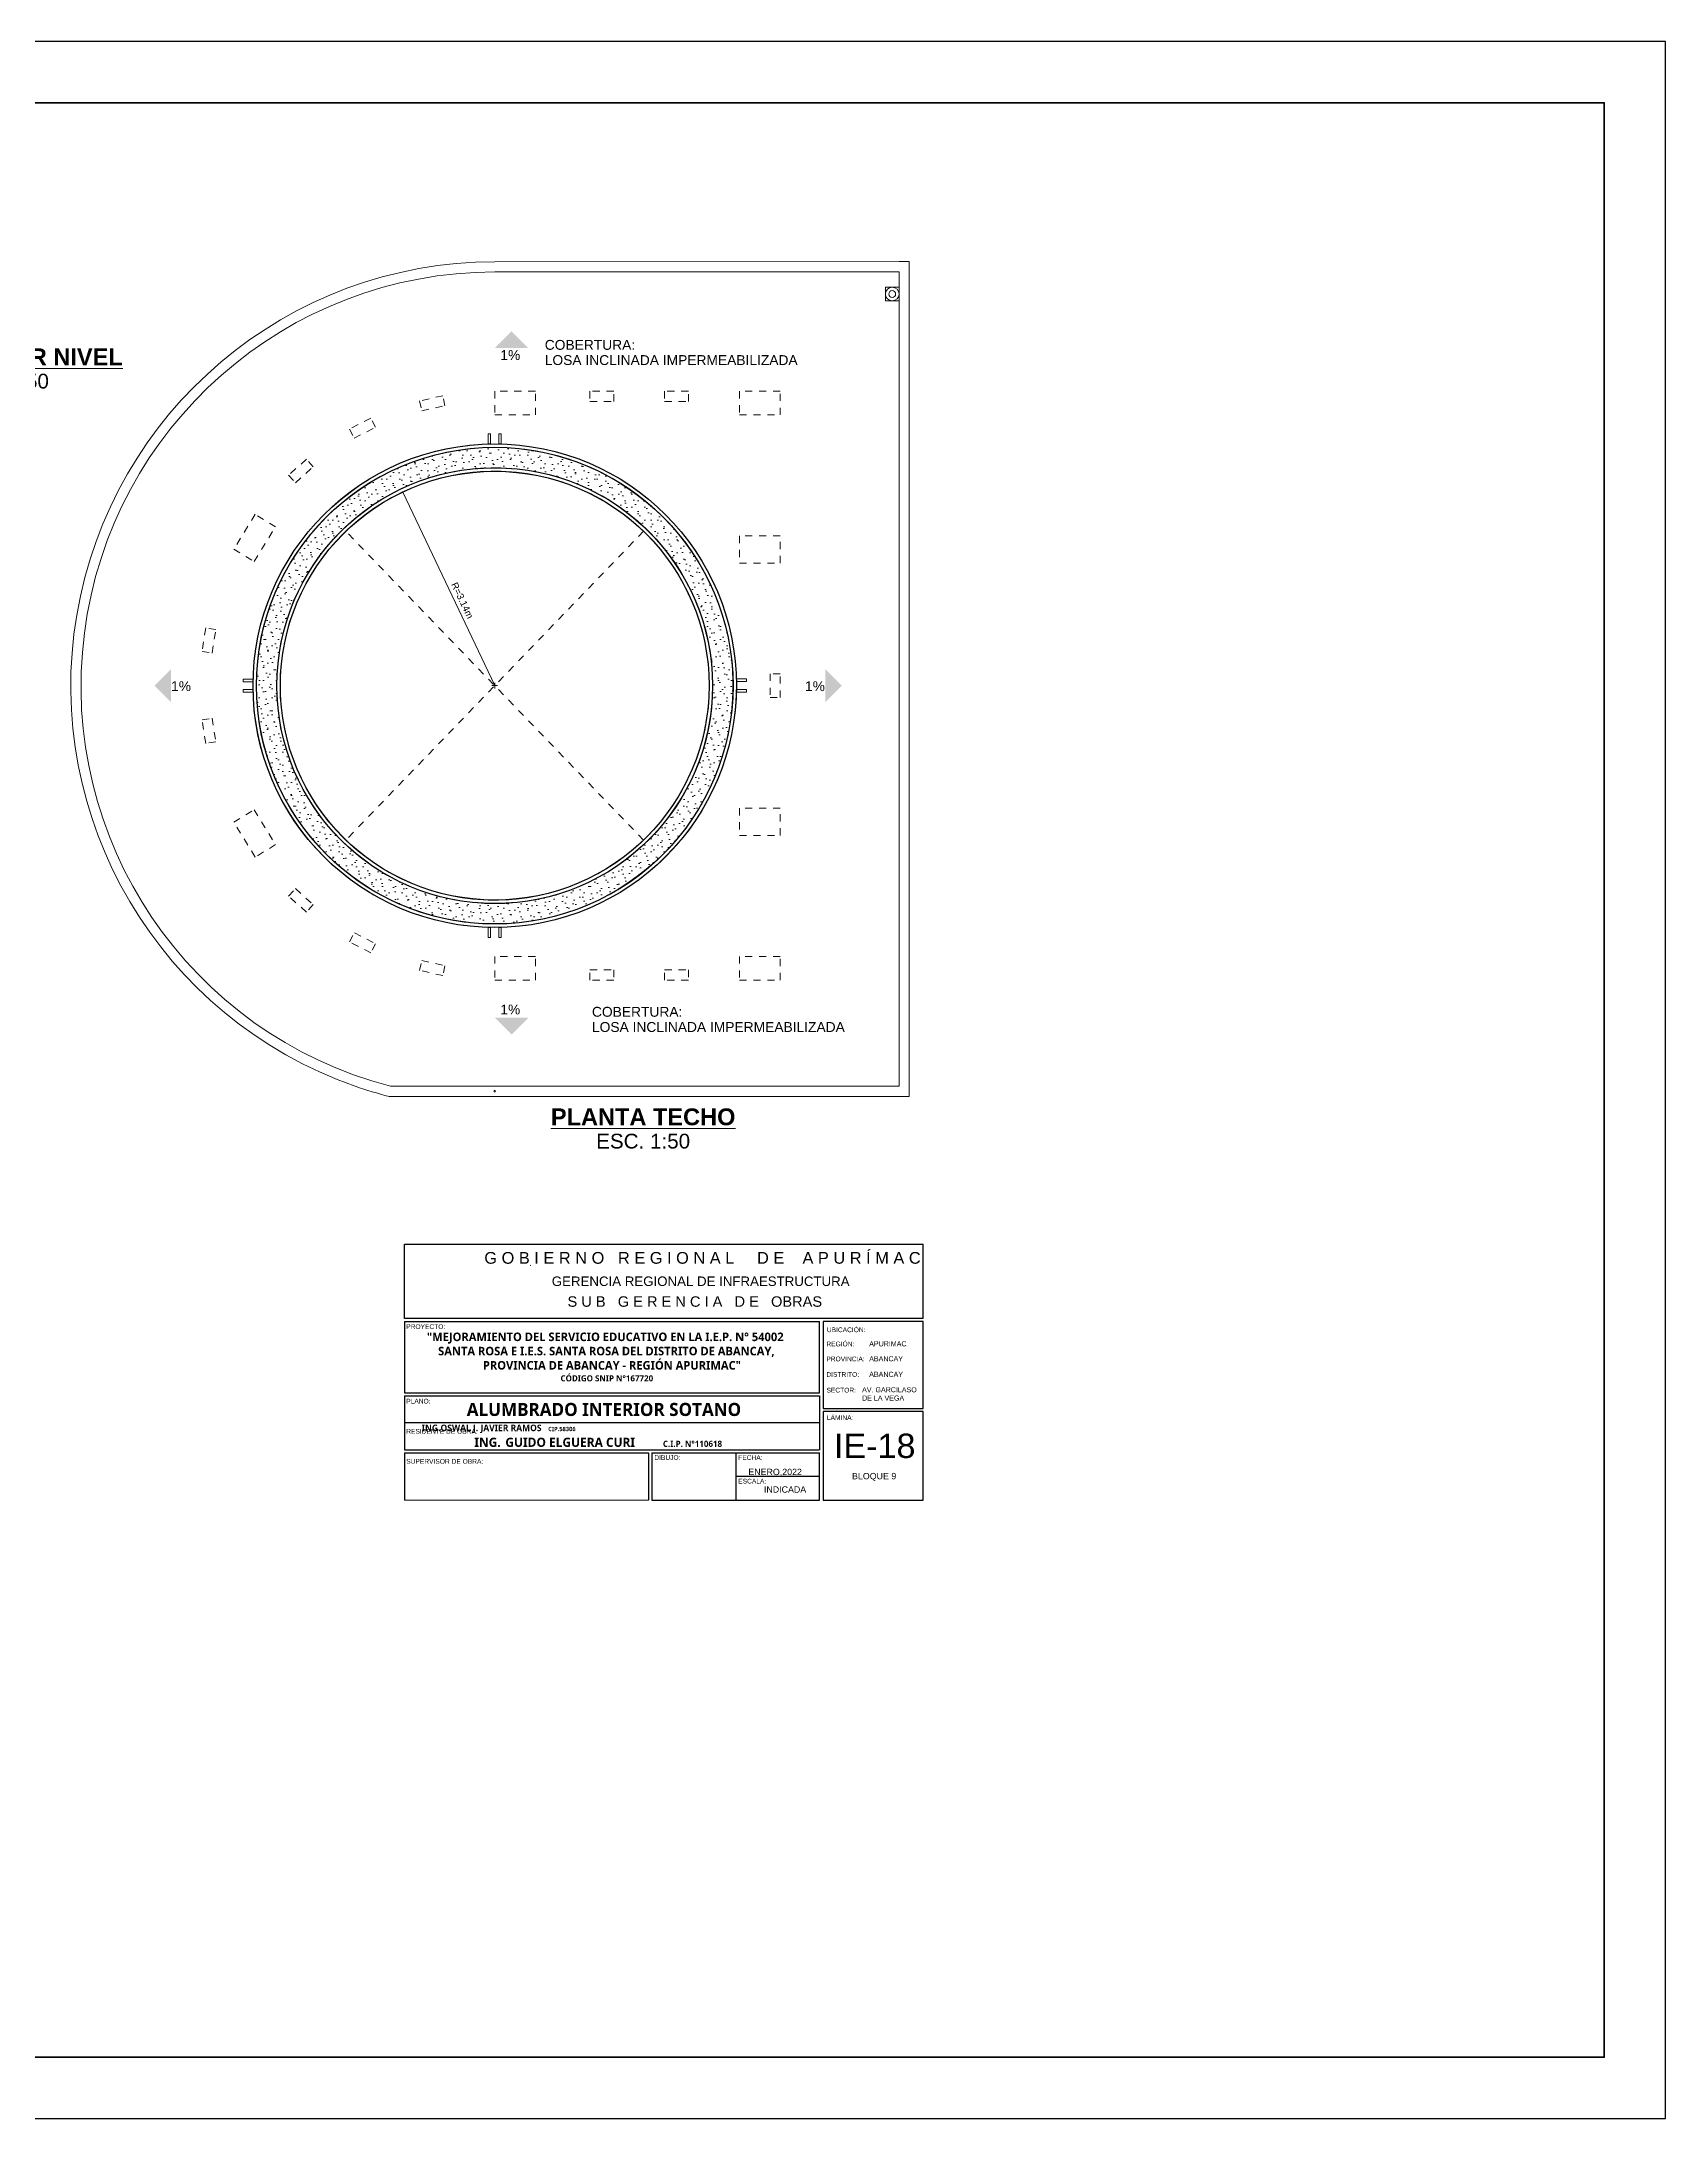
# Model space of a CAD drawing. Header units: feet. Extents: x 2 to 125, y -24 to 93.
# Drawn here: x 90.94 to 114.79, y 27.47 to 57.97 of the extents above; entities that cross this region are included whole.
import ezdxf

# ---------------------------------------------------------------- set-up
doc = ezdxf.new("R2010")
doc.units = ezdxf.units.FT
doc.header["$MEASUREMENT"] = 0
doc.linetypes.add('Dashed', pattern=[0.211667, 0.105833, -0.105833])
doc.linetypes.add('Hidden Line', pattern=[0.15875, 0.105833, -0.052917])
for name, color, linetype, lineweight in [('Annotation - Text_Pen_No__1', 7, 'Continuous', 13), ('Drawing & Figure_Pen_No__1', 7, 'Continuous', 13), ('Estructura – Carga_Pen_No__1', 7, 'Continuous', 13), ('Interior - Stair & Railing_Pen_No__122', 9, 'Continuous', 13), ('LINEAS_IND.', 252, 'Continuous', 5), ('Membrete', 250, 'Continuous', 15), ('Structural - Bearing_Pen_No__1', 7, 'Continuous', 13)]:
    doc.layers.add(name, color=color, linetype=linetype, lineweight=lineweight)
for name, color, linetype, lineweight, true_color in [('Annotation - Text_Pen_No__167', 7, 'Continuous', 13, 0x6a6a6a), ('Annotation - Text_Pen_No__82', 7, 'Continuous', 20, 0xaaaaaa), ('Estructura – Carga_Pen_No__167', 7, 'Continuous', 13, 0x6a6a6a), ('Structural - Bearing_Pen_No__167', 7, 'Continuous', 13, 0x6a6a6a), ('Structural - Bearing_Pen_No__87', 7, 'Continuous', 20, 0x6a6a6a)]:
    doc.layers.add(name, color=color, linetype=linetype, lineweight=lineweight, true_color=true_color)
doc.styles.add('Generales', font='arial.ttf', dxfattribs={"height": 0.15})
doc.styles.add('GENERATED_STYLE_1', font='arial.ttf')
doc.styles.add('GENERATED_STYLE_2', font='arialbd.ttf')

msp = doc.modelspace()

# ---------------------------------------------------------------- hatches: boundary and pattern name
at = {"layer": 'Estructura – Carga_Pen_No__1', "linetype": 'Continuous', "lineweight": 13}
for points in [[(98.088, 53.471), (97.601, 53.471), (97.845, 53.714)], [(92.843, 48.753), (92.843, 48.267), (92.6, 48.51)], [(102.451, 48.753), (102.451, 48.267), (102.694, 48.51)], [(98.088, 43.632), (97.601, 43.632), (97.845, 43.389)]]:
    msp.add_hatch(color=7, dxfattribs=at).paths.add_polyline_path(points)
at = {"layer": 'Structural - Bearing_Pen_No__1', "linetype": 'Continuous', "lineweight": 13}
h = msp.add_hatch(dxfattribs=at)
h.set_pattern_fill('CARPET', style=0, pattern_type=2)
h.set_pattern_definition([(45, (29.70074, 49.95258), (-0.09545942, 0.09545942), [0, -0.09, 0, -0.135]), (110, (30.00074, 49.95258), (0.1268585, 0.04617272), [0, -0.066, 0, -0.114])])
h.paths.add_polyline_path([(95.167, 45.991, 1), (100.027, 51.029, 1)])
h.paths.add_polyline_path([(99.818, 50.813, -0.424695), (99.818, 46.207, -0.40381), (95.374, 46.207, -0.424664), (95.374, 50.812, -0.40384)], flags=0)

# ---------------------------------------------------------------- linework, layer by layer
msp.add_lwpolyline([(71.793, 27.469), (114.793, 27.469), (114.793, 57.969), (71.793, 57.969)], close=True)
msp.add_lwpolyline([(71.793, 27.469), (114.793, 27.469), (114.793, 57.969), (71.793, 57.969)], close=True)
at = {"lineweight": 40}
msp.add_lwpolyline([(72.693, 28.369), (113.893, 28.369), (113.893, 57.069), (72.693, 57.069)], close=True, dxfattribs=at)
at = {"color": 6}
for centre, radius in [((97.597, 48.509), 3.55), ((97.597, 48.51), 3.5), ((97.597, 48.51), 3.2), ((97.597, 48.51), 3.149)]:
    msp.add_circle(centre, radius, dxfattribs=at)
at = {"layer": 'Drawing & Figure_Pen_No__1', "color": 7, "linetype": 'Continuous', "lineweight": 13}
for points in [[(103.536, 54.737), (97.596, 54.735)], [(103.686, 54.737), (103.536, 54.737)], [(103.686, 42.478), (103.686, 54.737)], [(97.596, 54.585), (103.536, 54.587)], [(103.536, 54.587), (103.536, 42.628)], [(96.046, 42.478), (103.536, 42.478)], [(103.536, 42.628), (96.065, 42.628)], [(103.686, 42.478), (103.536, 42.478)]]:
    msp.add_lwpolyline(points, dxfattribs=at)
for radius, start, end in [(6.227, 90.003, 250.8019), (6.077, 90.0028, 255.3978), (6.227, 250.8019, 255.5757)]:
    msp.add_arc((97.597, 48.508), radius, start, end, dxfattribs=at)
at = {"layer": 'Estructura – Carga_Pen_No__1', "color": 7, "linetype": 'Continuous', "lineweight": 13}
for points in [[(97.597, 48.51), (96.247, 51.35)], [(97.556, 48.51), (97.639, 48.51)], [(97.597, 48.552), (97.597, 48.468)]]:
    msp.add_lwpolyline(points, dxfattribs=at)
at = {"layer": 'Estructura – Carga_Pen_No__1', "color": 7, "linetype": 'Dashed', "lineweight": 13}
for points in [[(99.784, 46.243), (95.41, 50.778)], [(99.784, 50.777), (95.41, 46.242)]]:
    msp.add_lwpolyline(points, dxfattribs=at)
at = {"layer": 'Estructura – Carga_Pen_No__167', "color": 251, "linetype": 'Continuous', "lineweight": 13, "true_color": 0x6a6a6a}
msp.add_lwpolyline([(103.336, 54.361), (103.536, 54.361), (103.536, 54.161), (103.336, 54.161)], close=True, dxfattribs=at)
for radius in [0.1, 0.0496]:
    msp.add_circle((103.436, 54.261), radius, dxfattribs=at)
at = {"layer": 'Interior - Stair & Railing_Pen_No__122', "color": 9, "linetype": 'Continuous', "lineweight": 13}
msp.add_lwpolyline([(97.596, 42.567, 1), (97.596, 42.543, 1)], format="xyb", close=True, dxfattribs=at)
at = {"layer": 'LINEAS_IND.', "color": 7, "ltscale": 0.5}
msp.add_line((98.117, 39.998, 0.457), (98.126, 39.993, 0.457), dxfattribs=at)
msp.add_line((98.117, 39.998, 0.457), (98.126, 39.993, 0.457), dxfattribs=at)
at = {"layer": 'Membrete', "color": 7, "lineweight": 30, "ltscale": 0.5}
for p, q in [((96.271, 39.215), (96.271, 40.31)), ((96.271, 40.31), (103.888, 40.31)), ((103.888, 39.215), (96.271, 39.215)), ((96.271, 39.175), (102.369, 39.175)), ((96.271, 39.175), (96.271, 38.127)), ((96.272, 38.127), (102.369, 38.127)), ((96.272, 38.081), (102.369, 38.081)), ((96.272, 38.081), (96.272, 37.289)), ((102.369, 38.081), (102.369, 37.289)), ((102.369, 37.685), (96.272, 37.685)), ((96.272, 37.289), (102.369, 37.289)), ((96.272, 37.244), (99.856, 37.244)), ((96.272, 37.244), (96.272, 36.551)), ((99.856, 37.244), (99.856, 36.551)), ((99.903, 37.244), (102.369, 37.244)), ((99.903, 37.244), (99.903, 36.551)), ((102.369, 36.898), (101.136, 36.898))]:
    msp.add_line(p, q, dxfattribs=at)
at = {"layer": 'Membrete', "color": 7, "lineweight": 20, "ltscale": 0.5}
msp.add_line((103.888, 40.31), (96.271, 40.31), dxfattribs=at)
msp.add_lwpolyline([(103.888, 39.215), (103.888, 40.31)], dxfattribs=at)
at = {"layer": 'Membrete', "color": 7, "lineweight": 30, "ltscale": 0.5}
for points in [[(103.888, 39.215), (103.888, 40.31)], [(102.369, 38.127), (102.369, 39.175)], [(99.903, 36.551), (102.369, 36.551), (102.369, 37.244)], [(101.136, 37.244), (101.136, 36.551)]]:
    msp.add_lwpolyline(points, dxfattribs=at)
for points in [[(103.888, 39.175), (102.42, 39.175), (102.42, 37.896), (103.888, 37.896)], [(103.888, 37.851), (102.42, 37.851), (102.42, 36.551), (103.888, 36.551)]]:
    msp.add_lwpolyline(points, close=True, dxfattribs=at)
at = {"layer": 'Membrete', "color": 7, "lineweight": 18, "ltscale": 0.5}
msp.add_lwpolyline([(96.272, 36.551), (99.856, 36.551)], dxfattribs=at)
msp.add_lwpolyline([(96.272, 36.551), (99.856, 36.551)], dxfattribs=at)
at = {"layer": 'Structural - Bearing_Pen_No__167', "color": 251, "linetype": 'Hidden Line', "lineweight": 13, "true_color": 0x6a6a6a}
for points in [[(96.524, 52.545), (96.866, 52.621), (96.833, 52.768), (96.492, 52.691)], [(97.596, 52.485), (98.196, 52.485), (98.196, 52.835), (97.596, 52.835)], [(98.996, 52.685), (99.346, 52.685), (99.346, 52.835), (98.996, 52.835)], [(100.091, 52.685), (100.441, 52.685), (100.441, 52.835), (100.091, 52.835)], [(101.191, 52.485), (101.791, 52.485), (101.791, 52.835), (101.191, 52.835)], [(95.533, 52.144), (95.844, 52.304), (95.775, 52.437), (95.464, 52.277)], [(94.671, 51.489), (94.93, 51.724), (94.83, 51.836), (94.57, 51.601)], [(94.063, 50.332), (94.377, 50.843), (94.078, 51.026), (93.764, 50.515)], [(101.191, 50.31), (101.791, 50.31), (101.791, 50.71), (101.191, 50.71)], [(93.446, 48.988), (93.501, 49.334), (93.352, 49.357), (93.298, 49.011)], [(101.641, 48.685), (101.641, 48.335), (101.791, 48.335), (101.791, 48.685)], [(93.446, 48.032), (93.501, 47.686), (93.352, 47.663), (93.298, 48.009)], [(94.063, 46.688), (94.377, 46.176), (94.078, 45.993), (93.764, 46.504)], [(101.191, 46.31), (101.791, 46.31), (101.791, 46.71), (101.191, 46.71)], [(94.671, 45.53), (94.93, 45.295), (94.83, 45.184), (94.57, 45.419)], [(95.535, 44.879), (95.846, 44.719), (95.777, 44.586), (95.466, 44.746)], [(97.596, 44.185), (98.196, 44.185), (98.196, 44.535), (97.596, 44.535)], [(101.191, 44.185), (101.791, 44.185), (101.791, 44.535), (101.191, 44.535)], [(96.524, 44.475), (96.866, 44.398), (96.833, 44.252), (96.492, 44.328)], [(98.996, 44.335), (99.346, 44.335), (99.346, 44.185), (98.996, 44.185)], [(100.091, 44.335), (100.441, 44.335), (100.441, 44.185), (100.091, 44.185)]]:
    msp.add_lwpolyline(points, close=True, dxfattribs=at)
at = {"layer": 'Structural - Bearing_Pen_No__167', "color": 251, "linetype": 'Continuous', "lineweight": 13, "true_color": 0x6a6a6a}
for points in [[(97.499, 52.207), (97.499, 52.059), (97.536, 52.059), (97.536, 52.207)], [(97.693, 52.207), (97.693, 52.059), (97.656, 52.059), (97.656, 52.207)], [(93.9, 48.605), (94.048, 48.605), (94.048, 48.568), (93.9, 48.568)], [(101.147, 48.608), (101.295, 48.608), (101.295, 48.569), (101.147, 48.569)], [(93.9, 48.414), (94.048, 48.414), (94.048, 48.452), (93.9, 48.452)], [(101.295, 48.414), (101.147, 48.414), (101.147, 48.452), (101.295, 48.452)], [(97.499, 44.813), (97.499, 44.961), (97.536, 44.961), (97.536, 44.813)], [(97.693, 44.813), (97.693, 44.961), (97.656, 44.961), (97.656, 44.813)]]:
    msp.add_lwpolyline(points, close=True, dxfattribs=at)
for points in [[(95.167, 45.991, -1), (100.027, 51.029, -1)], [(99.818, 50.813, 0.40384), (95.374, 50.812, 0.424664), (95.374, 46.207, 0.40381), (99.818, 46.207, 0.424695)], [(100.746, 48.51, 1), (94.446, 48.51, 1)]]:
    msp.add_lwpolyline(points, format="xyb", close=True, dxfattribs=at)
at = {"layer": 'Structural - Bearing_Pen_No__87', "color": 251, "linetype": 'Continuous', "lineweight": 20, "true_color": 0x6a6a6a}
for radius, start, end in [(3.55, 0.0146, 180.0146), (3.5, 0.0146, 180.0146), (3.2, 46.0212, 226.0212), (3.15, 46.0212, 226.0212), (3.2, 226.0212, 46.0212), (3.15, 226.0212, 46.0212), (3.55, 180.0146, 0.0146), (3.5, 180.0146, 0.0146)]:
    msp.add_arc((97.597, 48.51), radius, start, end, dxfattribs=at)

# ---------------------------------------------------------------- texts
at = {"layer": 'Annotation - Text_Pen_No__1', "color": 7, "linetype": 'Continuous', "lineweight": 13, "char_height": 0.24776, "attachment_point": 2, "line_spacing_factor": 0.901362, "style": 'GENERATED_STYLE_2'}
for s, insert in [('\\A1;{\\LPLANTA TERCER NIVEL\\P\\fArial|b0|i0|c0|p34;\\H0.875x;\\lESCALA 1:50}', (90.114, 53.463)), ('\\A1;{\\LPLANTA TECHO\\P\\fArial|b0|i0|c0|p34;\\H0.875x;\\lESC. 1:50}', (99.777, 42.302))]:
    msp.add_mtext(s, dxfattribs=dict(at, insert=insert))
at = {"layer": 'Annotation - Text_Pen_No__167', "color": 251, "linetype": 'Continuous', "lineweight": 13, "true_color": 0x6a6a6a, "char_height": 0.145, "style": 'GENERATED_STYLE_1'}
for insert, attachment_point in [((97.972, 53.438), 3), ((92.843, 48.575), 1), ((102.447, 48.575), 3), ((97.972, 43.827), 3)]:
    msp.add_mtext('\\A1;1%', dxfattribs=dict(at, insert=insert, attachment_point=attachment_point))
at = {"layer": 'Annotation - Text_Pen_No__167', "color": 251, "linetype": 'Continuous', "lineweight": 13, "true_color": 0x6a6a6a, "char_height": 0.145, "attachment_point": 1, "line_spacing_factor": 0.923713, "style": 'GENERATED_STYLE_1'}
for insert in [(98.332, 53.587), (99.025, 43.793)]:
    msp.add_mtext('\\A1;COBERTURA:\\PLOSA INCLINADA IMPERMEABILIZADA', dxfattribs=dict(at, insert=insert))
at = {"layer": 'Annotation - Text_Pen_No__82', "color": 253, "linetype": 'Continuous', "lineweight": 20, "true_color": 0xaaaaaa, "insert": (97.167, 49.783), "char_height": 0.1, "attachment_point": 2, "rotation": 295.4387, "style": 'GENERATED_STYLE_1'}
msp.add_mtext('\\A1;\\pt0.125;R=3.14m', dxfattribs=at)
at = {"layer": 'Membrete', "color": 7, "lineweight": 5, "style": 'Generales'}
for s, height, p in [('G O B I E R N O   R E G I O N A L     D E    A P U R Í M A C   ', 0.17203, (97.444, 40.021)), ('GERENCIA REGIONAL DE INFRAESTRUCTURA', 0.13949, (98.435, 39.694)), ('S U B   G E R E N C I A   D E   OBRAS', 0.15343, (98.666, 39.389))]:
    msp.add_text(s, height=height, dxfattribs=at).set_placement(p)
at = {"layer": 'Membrete', "color": 7, "ltscale": 0.5, "style": 'Generales'}
for s, height, p in [('PROYECTO:', 0.0697, (96.297, 39.062)), ('UBICACIÓN:', 0.0697, (102.475, 39.016)), ('REGIÓN:', 0.0697, (102.468, 38.808)), ('APURIMAC', 0.0744, (103.097, 38.808)), ('PROVINCIA:', 0.0697, (102.468, 38.588)), ('DISTRITO:', 0.0697, (102.468, 38.36)), ('ABANCAY', 0.0744, (103.097, 38.588)), ('ABANCAY', 0.0744, (103.097, 38.36)), ('SECTOR: ', 0.0697, (102.47, 38.13)), ('AV. GARCILASO  ', 0.07439, (102.993, 38.133)), ('PLANO:', 0.0697, (96.297, 37.968)), ('DE LA VEGA', 0.0744, (102.993, 38.011)), ('RESIDENTE DE OBRA:', 0.06974, (96.297, 37.525)), ('LÁMINA:', 0.0697, (102.476, 37.727)), ('IE-18', 0.3584, (102.58, 37.168)), ('DIBUJO:', 0.0697, (99.941, 37.14)), ('SUPERVISOR DE OBRA:', 0.06974, (96.297, 37.084)), ('FECHA:', 0.0697, (101.174, 37.139)), ('ENERO,2022', 0.093, (101.322, 36.917)), ('BLOQUE 9', 0.093, (102.845, 36.856)), ('ESCALA:', 0.0697, (101.174, 36.793)), ('INDICADA', 0.093, (101.551, 36.659))]:
    msp.add_text(s, height=height, dxfattribs=at).set_placement(p)
at = {"layer": 'Membrete', "color": 7, "ltscale": 0.5, "attachment_point": 1, "style": 'Generales'}
for s, insert, char_height, width in [('\\pi0.43008;{\\fTrebuchet MS|b1|i0|c0|p34;\\H0.6891x;"MEJORAMIENTO DEL SERVICIO EDUCATIVO EN LA I.E.P. N° 54002 \\P\\pi0.59429;SANTA ROSA E I.E.S. SANTA ROSA DEL DISTRITO DE ABANCAY, \\P\\pi1.25174;PROVINCIA DE ABANCAY - REGIÓN APURIMAC"\\H1.4512x;\\P\\pi2.39247;\\H0.49222x;CÓDIGO SNIP N°167720}', (96.171, 39.01), 0.182035, 6.13804), ('{\\fTrebuchet MS|b1|i0|c0|p34;ALUMBRADO INTERIOR SOTANO}', (97.186, 37.977), 0.19215, 5.93505), ('{\\fTrebuchet MS|b1|i0|c0|p34;\\H1.0054x;ING.OSWAL J. JAVIER RAMOS\\H0.73511x;    \\H0.89565x;CIP.58306}', (96.524, 37.658), 0.09537, 3.42734), ('\\pi-0.38399,l0.53568,t0.53568;{\\fTrebuchet MS|b1|i0|c0|p34;\\H0.88598x;ING.^IGUIDO ELGUERA CURI         \\H0.66667x;C.I.P. N°110618}', (97.146, 37.466), 0.151696, 4.72143)]:
    msp.add_mtext(s, dxfattribs=dict(at, insert=insert, char_height=char_height, width=width))

doc.saveas('drawing.dxf')
